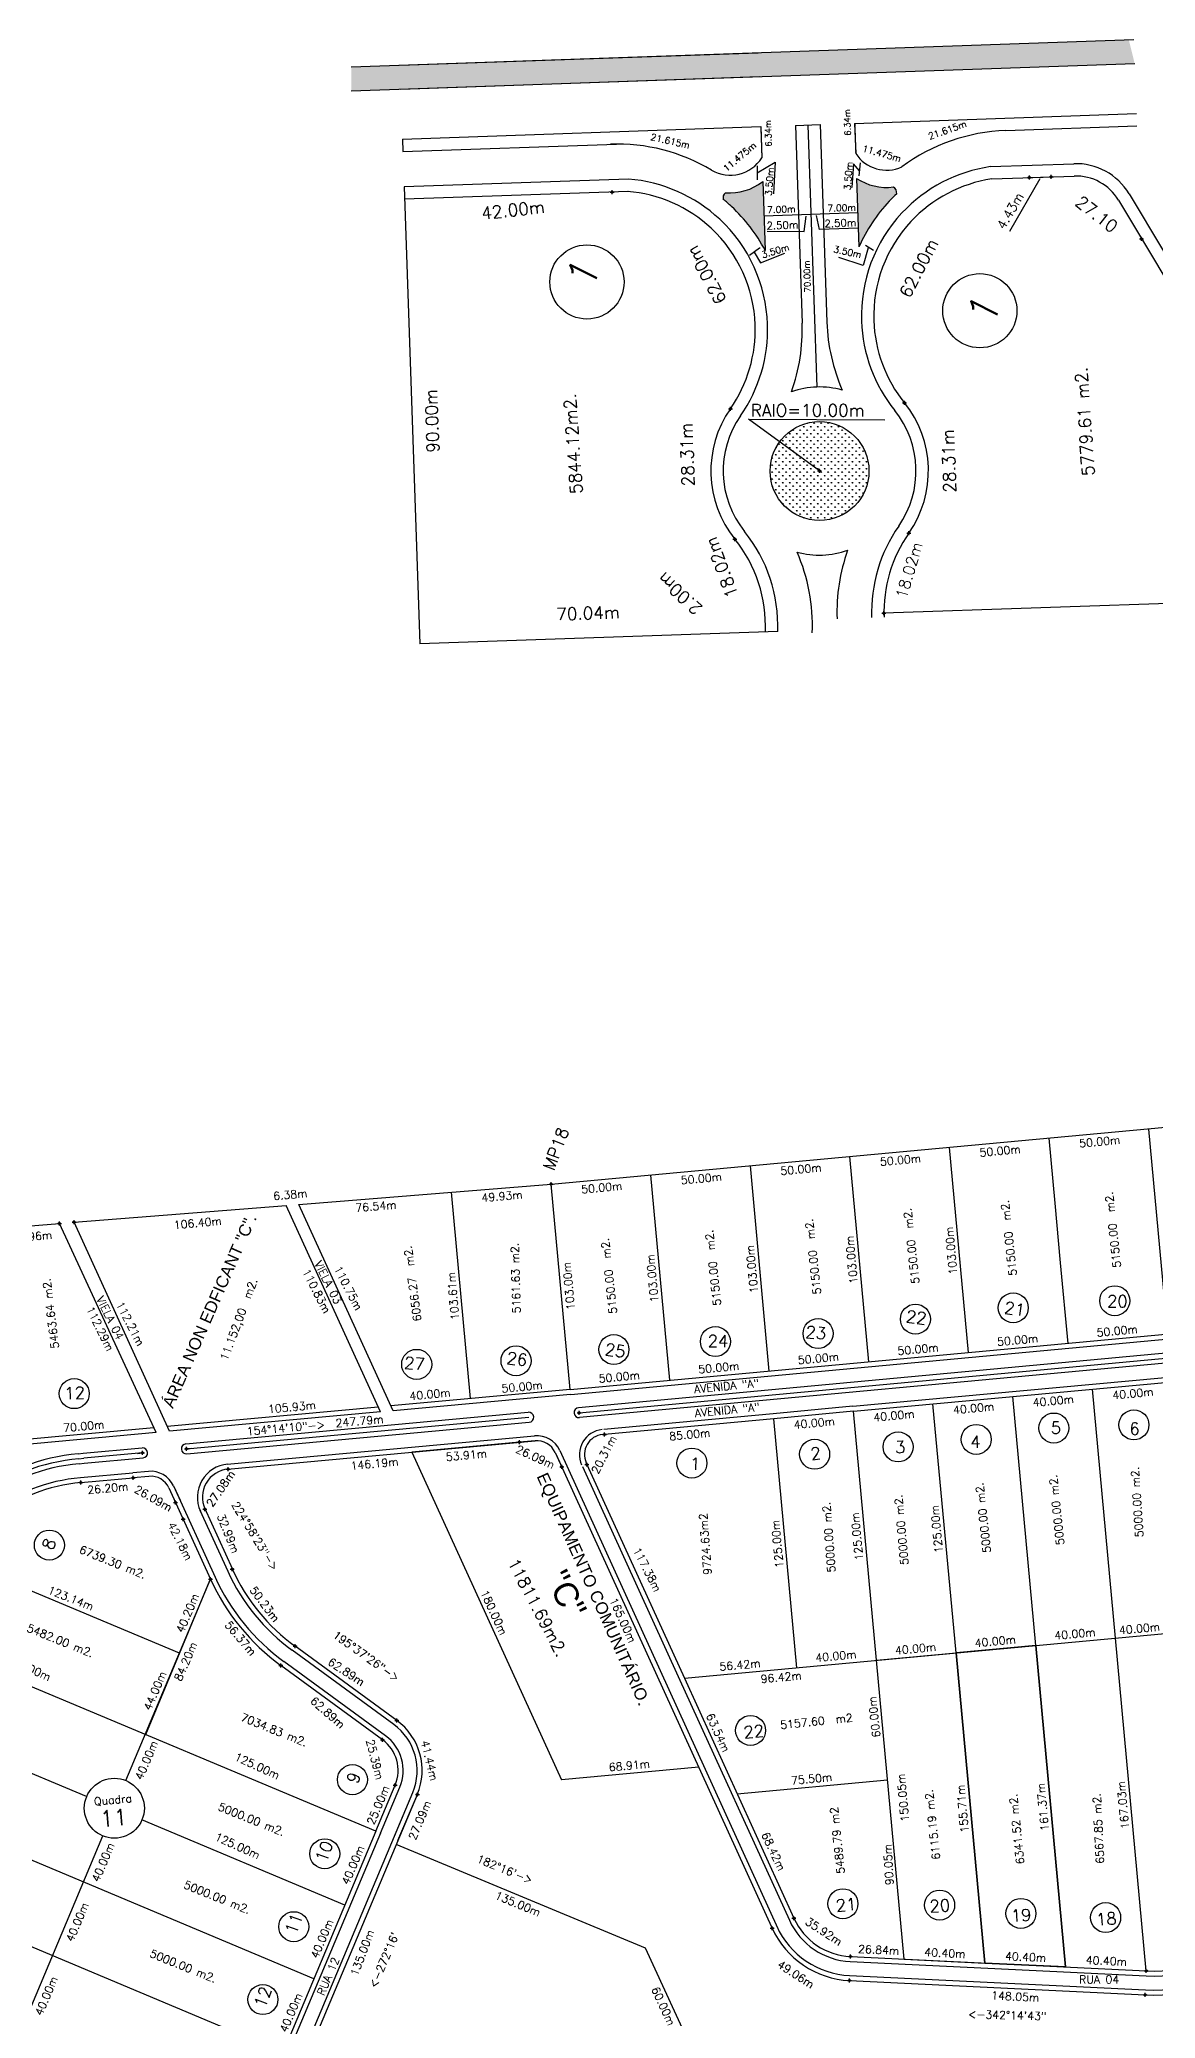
# Model space of a CAD drawing. Extents: x -23785941 to 8798891, y -8418521 to 21897894.
# Drawn here: x -22266 to -21708, y -2314 to -1325 of the extents above; entities that cross this region are included whole.
import ezdxf
from ezdxf.enums import TextEntityAlignment as Align

# ---------------------------------------------------------------- set-up
doc = ezdxf.new("R2010")
doc.units = 0
doc.header["$MEASUREMENT"] = 0
doc.header["$PDMODE"] = 34
doc.header["$PDSIZE"] = 1
doc.linetypes.add('DASHED', pattern=[0.75, 0.5, -0.25])
doc.layers.get('0').update_dxf_attribs({"linetype": 'CONTINUOUS'})
for name, color, linetype in [('CALCADA', 3, 'CONTINUOUS'), ('REG60_100', 2, 'CONTINUOUS'), ('RUA', 1, 'CONTINUOUS'), ('TER_POLI', 5, 'CONTINUOUS'), ('VEGE', 102, 'CONTINUOUS')]:
    doc.layers.add(name, color=color, linetype=linetype)
doc.styles.add('1_5MM', font='romans.shx', dxfattribs={"height": 6})
doc.styles.add('1MM', font='romans.shx', dxfattribs={"height": 4})
doc.styles.add('2MM', font='romans.shx', dxfattribs={"height": 8})
doc.styles.add('3MM', font='romans.shx', dxfattribs={"height": 12})

msp = doc.modelspace()

# ---------------------------------------------------------------- hatches: boundary and pattern name
for color, points in [(252, [(-21718.51, -1336.81), (-21721.46, -1324.91), (-22110.19, -1338.46), (-22110.19, -1350.47)]), (105, [(-21841.18, -1405.6, -0.015579), (-21837.49, -1401.88, 0.294415), (-21839.13, -1398.52, -0.179464), (-21857.54, -1394.21), (-21856.37, -1428.42, -0.082101)]), (105, [(-21904.48, -1395.85, -0.184551), (-21923.09, -1401.38, 0.331734), (-21924.16, -1404.69, -0.016337), (-21920.03, -1408.31, -0.082101), (-21903.31, -1430.03)])]:
    msp.add_hatch(color=color).paths.add_polyline_path(points)
at = {"layer": 'VEGE', "linetype": 'Continuous'}
h = msp.add_hatch(dxfattribs=at)
h.set_pattern_fill('GRASS', color=256, scale=2.471928, style=0)
h.set_pattern_definition([(90, (-35585.8918, 43275.2891), (-1.747916704, 1.747916704), [0.46348641, -3.032347]), (45, (-35585.8918, 43275.2891), (-1.7479167, 1.7479167), [0.46348641, -2.0084411]), (135, (-35585.8918, 43275.2891), (-1.7479167, -1.7479167), [0.46348641, -2.0084411])])
h.paths.add_polyline_path([(-21900.77, -1540.52, 1), (-21851.33, -1540.52, 1)])

# ---------------------------------------------------------------- linework, layer by layer
at = {"color": 252}
for p, q in [((-22110.19, -1338.46), (-21718.93, -1324.82)), ((-22085.82, -1337.61), (-21906.72, -1331.37)), ((-22110.19, -1350.47), (-21718.51, -1336.81))]:
    msp.add_line(p, q, dxfattribs=at)
at = {"color": 5}
for p, q in [((-22085.4, -1349.61), (-21906.3, -1343.36)), ((-21858.49, -1366.71), (-21717.64, -1361.8)), ((-22084.53, -1374.59), (-21905.43, -1368.35))]:
    msp.add_line(p, q, dxfattribs=at)
for p, q in [((-22084.53, -1374.59), (-22084.32, -1380.77)), ((-21888.13, -1367.74), (-21875.78, -1367.31)), ((-21857.54, -1394.21), (-21856.37, -1428.42)), ((-21790, -1394.5), (-21748.71, -1393.05)), ((-21765.89, -1394.44), (-21781.08, -1420.71)), ((-21771.16, -1393.84), (-21760.24, -1393.45)), ((-22083.71, -1398.43), (-22075.86, -1626.95)), ((-21971.71, -1400.76), (-22083.5, -1404.6)), ((-21903.89, -1412.94), (-21856.96, -1411.32)), ((-21726.63, -1405.06), (-21608, -1603.47)), ((-21600.94, -1603.23), (-21843.89, -1611.58)), ((-21896.94, -1620.8), (-22075.86, -1626.95)), ((-21702, -1972.03), (-21711.47, -1869.47)), ((-21801.57, -1981.23), (-21811.05, -1878.67)), ((-21758.26, -1906.5), (-21761.26, -1874.07)), ((-21901.15, -1990.43), (-21910.63, -1887.87)), ((-21851.36, -1985.83), (-21860.84, -1883.27)), ((-22000.73, -1999.63), (-22010.2, -1897.07)), ((-21950.94, -1995.03), (-21960.41, -1892.47)), ((-22095.56, -2010.92), (-22142.69, -1907.62)), ((-22089.26, -2010.28), (-22136.34, -1907.11)), ((-22050.52, -2004.2), (-22060.01, -1901.03)), ((-21755.51, -1936.34), (-21758.26, -1906.5)), ((-22207.76, -2021.19), (-22256.08, -1916.65)), ((-22201.07, -2020.57), (-22248.75, -1916.07)), ((-22000.68, -1999.63), (-21126.41, -1918.5)), ((-21751.79, -1976.63), (-21755.51, -1936.34)), ((-21859.15, -2010.58), (-21500.69, -1977.32)), ((-22000.73, -1999.62), (-22090.36, -2007.87)), ((-21859.39, -2008.09), (-21899.21, -2011.79)), ((-21807.78, -2131.35), (-21819.33, -2006.88)), ((-21767.95, -2127.65), (-21779.5, -2003.18)), ((-21728.12, -2123.96), (-21739.67, -1999.49)), ((-22096.68, -2008.45), (-22202.17, -2018.16)), ((-21899.21, -2011.79), (-21983.84, -2019.65)), ((-21898.98, -2014.28), (-21983.61, -2022.14)), ((-21859.15, -2010.58), (-21898.98, -2014.28)), ((-21887.43, -2138.74), (-21898.98, -2014.27)), ((-21847.6, -2135.05), (-21859.15, -2010.58)), ((-22208.88, -2018.78), (-22278.18, -2025.16)), ((-22172, -2039.48), (-22018.25, -2025.33)), ((-22026.12, -2026.06), (-22079.8, -2031)), ((-21984.51, -2022.22), (-21983.61, -2022.14)), ((-22246.6, -2031.81), (-22244.12, -2031.58)), ((-22246.15, -2036.79), (-22243.66, -2036.56)), ((-22216.96, -2031.59), (-22214.47, -2031.36)), ((-22190.07, -2029.11), (-22192.56, -2029.34)), ((-22079.8, -2031), (-22005.09, -2194.76)), ((-22079.8, -2031), (-22005.09, -2194.76)), ((-22008.23, -2031.14), (-21899.2, -2270.14)), ((-21992.7, -2036.33), (-21992.32, -2037.16)), ((-21992.32, -2037.16), (-21943.6, -2143.95)), ((-22245.28, -2046.23), (-22219.19, -2043.83)), ((-22183.56, -2058.9), (-22169.6, -2089.5)), ((-22196.07, -2131.56), (-22309.62, -2083.89)), ((-22222.79, -2195.17), (-22180.52, -2094.48)), ((-22181.05, -2095.38), (-22212.99, -2172.29)), ((-22097.85, -2220.51), (-22328.37, -2123.74)), ((-21943.6, -2143.95), (-21703.22, -2121.65)), ((-21712.69, -2290.27), (-21728.12, -2123.96)), ((-22087.42, -2165.08), (-22138.21, -2128)), ((-21847.6, -2135.05), (-21807.78, -2131.35)), ((-21833.74, -2284.46), (-21847.6, -2135.05)), ((-21753.04, -2288.33), (-21767.95, -2127.65)), ((-21943.6, -2143.95), (-21888.83, -2264.01)), ((-22242.43, -2203.2), (-22343.85, -2160.63)), ((-21936.47, -2188.45), (-22005.09, -2194.76)), ((-21917.23, -2201.76), (-21842.06, -2194.79)), ((-22128.82, -2294.27), (-22359.33, -2197.51)), ((-22139.9, -2351.66), (-22077.11, -2202.1)), ((-22113.33, -2257.39), (-22214.76, -2214.81)), ((-22328.3, -2446.54), (-22234.4, -2222.84)), ((-22097.86, -2220.5), (-22152.9, -2351.61)), ((-22144.3, -2331.15), (-22374.81, -2234.39)), ((-21963, -2279.04), (-22087.64, -2227.18)), ((-21937.92, -2333.55), (-21963, -2279.04)), ((-21860.55, -2283.17), (-21712.69, -2290.27)), ((-21833.74, -2284.46), (-21793.39, -2286.39)), ((-21861.13, -2295.15), (-21713.26, -2302.26))]:
    msp.add_line(p, q)
at = {"color": 100}
for p, q in [((-21905.43, -1368.35), (-21904.89, -1383.88)), ((-21888.13, -1367.74), (-21884.74, -1466.56)), ((-21875.78, -1367.31), (-21872.39, -1466.13)), ((-21858.49, -1366.71), (-21857.97, -1381.8)), ((-21904.48, -1395.85), (-21903.31, -1430.03)), ((-21454.72, -1958.5), (-21996.49, -2008.77)), ((-21996.26, -2011.26), (-21452.02, -1960.76)), ((-21454.26, -1963.48), (-21996.03, -2013.75)), ((-22192.79, -2026.85), (-22021.66, -2011.09)), ((-22192.56, -2029.34), (-22021.43, -2013.58)), ((-22192.33, -2031.83), (-22021.2, -2016.07)), ((-22244.12, -2031.58), (-22214.7, -2028.87)), ((-22214.47, -2031.36), (-22243.89, -2034.07)), ((-22243.66, -2036.56), (-22214.24, -2033.85))]:
    msp.add_line(p, q, dxfattribs=at)
at = {"linetype": 'DASHED'}
for p, q in [((-21905.43, -1368.35), (-21904.89, -1383.88)), ((-21858.49, -1366.71), (-21857.97, -1381.8))]:
    msp.add_line(p, q, dxfattribs=at)
at = {"linetype": 'Continuous'}
for p, q in [((-21907.27, -1391.39), (-21898.15, -1386.1)), ((-21907.27, -1387.86), (-21907.27, -1394.92)), ((-21898.15, -1386.1), (-21899.03, -1401.97)), ((-21859.03, -1386.98), (-21859.91, -1398.74)), ((-21856.09, -1390.51), (-21859.03, -1386.98)), ((-21855.8, -1386.39), (-21856.38, -1392.86)), ((-21883.76, -1420.74), (-21882.72, -1413.04)), ((-21876.15, -1419.8), (-21877.61, -1412.83)), ((-21902.31, -1420.64), (-21883.76, -1420.74)), ((-21856.78, -1419.08), (-21876.15, -1419.8)), ((-21911.09, -1432.53), (-21906.09, -1429.01)), ((-21908.74, -1431.07), (-21905.5, -1436.36)), ((-21906.09, -1429.01), (-21905.8, -1429.01)), ((-21905.5, -1436.36), (-21893.44, -1431.65)), ((-21854.32, -1437.82), (-21866.38, -1433.71)), ((-21851.68, -1429.01), (-21854.32, -1437.82)), ((-21853.15, -1427.54), (-21849.03, -1430.18)), ((-21876.01, -1540.46), (-21911.64, -1514.6)), ((-21911.64, -1514.6), (-21843.35, -1514.99))]:
    msp.add_line(p, q, dxfattribs=at)
at = {"color": 0}
for p, q in [((-22018.25, -2025.33), (-22026.12, -2026.06)), ((-22008.23, -2031.14), (-22004.95, -2038.33)), ((-22211.32, -2043.1), (-22219.19, -2043.83)), ((-22201.31, -2048.91), (-22198.03, -2056.1)), ((-22199.03, -2047.87), (-22195.75, -2055.06)), ((-22087.42, -2165.08), (-22138.21, -2128)), ((-22094.5, -2174.77), (-22145.29, -2137.7)), ((-22097.86, -2220.5), (-22088.18, -2197.45)), ((-22089.1, -2224.18), (-22079.42, -2201.13)), ((-22086.8, -2225.15), (-22077.11, -2202.1))]:
    msp.add_line(p, q, dxfattribs=at)
at = {"color": 3}
msp.add_line((-22246.38, -2034.3), (-22243.89, -2034.07), dxfattribs=at)
at = {"color": 1}
for p, q in [((-21807.78, -2131.35), (-21767.95, -2127.65)), ((-21793.39, -2286.39), (-21807.78, -2131.35)), ((-21793.39, -2286.39), (-21807.78, -2131.35)), ((-21767.95, -2127.65), (-21753.04, -2288.33)), ((-21753.04, -2288.33), (-21793.39, -2286.39))]:
    msp.add_line(p, q, dxfattribs=at)
msp.add_lwpolyline([(-21767.95, -2127.65), (-21807.78, -2131.35), (-21793.39, -2286.39), (-21753.04, -2288.33)], close=True)
for centre, radius in [((-21992.33, -1445.99), 18.54), ((-21795.9, -1460.38), 18.54), ((-21728.47, -1955.29), 7.5), ((-21828.13, -1964.49), 7.5), ((-21779.22, -1958.85), 7.5), ((-21928.12, -1975.71), 7.5), ((-21876.8, -1971.7), 7.5), ((-22027.79, -1985.34), 7.5), ((-21978.87, -1979.7), 7.5), ((-22077.44, -1987.1), 7.5), ((-22248.66, -2001.75), 7.5), ((-21797.73, -2024.61), 7.5), ((-21758.92, -2018.93), 7.5), ((-21718.89, -2017.37), 7.5), ((-21878.49, -2032.05), 7.5), ((-21836.76, -2028.38), 7.5), ((-21939.84, -2036.44), 7.5), ((-22261.08, -2077.46), 7.5), ((-21910.53, -2170.13), 7.5), ((-22109.54, -2194.73), 7.5), ((-22123.4, -2231.78), 7.5), ((-21864.37, -2256.77), 7.5), ((-21816, -2257.41), 7.5), ((-21775.36, -2261.59), 7.5), ((-22138.87, -2268.23), 7.5), ((-21733.02, -2263.66), 7.5), ((-22154.33, -2304.68), 7.5)]:
    msp.add_circle(centre, radius)
at = {"color": 5}
msp.add_circle((-22228.59, -2209.01), 15, dxfattribs=at)
for centre, radius, start, end in [((-21842.52, -1371.54), 27.19, 236.47264, 277.16955), ((-21779.74, -1462.95), 69.21, 98.52125, 136.9685), ((-21747.84, -1417.75), 24.72, 30.87544, 92.01624), ((-21977.42, -1469.74), 69.21, 46.94178, 85.55627), ((-21921.4, -1403.76), 2.91, 125.34922, 198.75899), ((-21977.38, -1469.74), 84.05, 46.9685, 50.71225), ((-21921.02, -1374.27), 27.19, 265.64823, 307.47351), ((-21779.74, -1462.95), 84.05, 133.39825, 136.9685), ((-21840.91, -1401.48), 3.45, 353.26167, 58.88252), ((-21977.38, -1469.74), 84.05, 28.19438, 46.9685), ((-21977.38, -1469.74), 69.21, 1.9685, 46.9685), ((-21779.74, -1462.95), 69.21, 136.9685, 181.9685), ((-21977.38, -1469.74), 69.21, 325.0986, 1.9685), ((-21779.74, -1462.95), 69.21, 181.9685, 218.8384), ((-21876.01, -1540.46), 54.38, 145.0986, 218.8384), ((-21972.29, -1617.97), 69.21, 357.48383, 38.8384), ((-22080.39, -2048.8), 110.07, 204.52324, 233.87147), ((-22080.39, -2048.8), 98.07, 204.52324, 233.87147), ((-22105.68, -2190.1), 30.97, 337.20728, 53.87091), ((-22105.68, -2190.1), 18.97, 337.20728, 53.87091), ((-21858.98, -2250.39), 32.81, 204.5223, 267.25008)]:
    msp.add_arc(centre, radius, start, end)
at = {"color": 105}
msp.add_arc((-21779.74, -1462.95), 84.05, 136.9685, 155.74261, dxfattribs=at)
at = {"linetype": 'ByBlock'}
for centre, radius, start, end in [((-21876.01, -1540.46), 54.38, 325.0986, 38.8384), ((-21774.65, -1611.18), 69.21, 145.0986, 181.9685)]:
    msp.add_arc(centre, radius, start, end, dxfattribs=at)
at = {"color": 100}
for centre, radius, start, end in [((-22021.43, -2013.58), 2.5, 275.26248, 95.26248), ((-21996.26, -2011.26), 2.5, 95.30162, 275.30162), ((-22237.24, -2133.8), 102.42, 95.24852, 157.22869), ((-22237.24, -2133.8), 99.92, 95.24852, 157.22869), ((-22237.24, -2133.8), 97.42, 95.24852, 157.22869)]:
    msp.add_arc(centre, radius, start, end, dxfattribs=at)
at = {"color": 3}
for centre, start, end in [((-22192.56, -2029.34), 95.26105, 275.26105), ((-22214.47, -2031.36), 275.26248, 95.26248)]:
    msp.add_arc(centre, 2.5, start, end, dxfattribs=at)
at = {"color": 0}
for centre, radius, start, end in [((-22017.33, -2035.29), 10, 24.5223, 95.25925), ((-21983.6, -2032.18), 10, 95.25925, 204.5223), ((-22237.24, -2133.8), 87.92, 95.24852, 157.22869), ((-22210.4, -2053.06), 10, 24.5223, 95.25925), ((-22170.39, -2053.59), 14.2, 95.25925, 204.5223), ((-21858.98, -2250.39), 44.81, 204.5223, 267.25008), ((-21707.42, -2180.64), 109.76, 267.25008, 300.01869), ((-21707.42, -2180.64), 121.76, 267.25008, 300.01869)]:
    msp.add_arc(centre, radius, start, end, dxfattribs=at)
for p in [(-21771.16, -1393.84), (-21760.24, -1393.45), (-21979.74, -1401.04), (-21715.08, -1424.39), (-21920.61, -1509.34), (-21833.65, -1506.35), (-21876.01, -1540.46), (-21831.41, -1571.58), (-21918.37, -1574.56), (-21843.86, -1611.58), (-22010.2, -1897.07), (-22256.08, -1916.65), (-22248.75, -1916.07), (-21996.26, -2011.26), (-21983.61, -2022.14), (-22004.95, -2038.33), (-21992.32, -2037.16), (-22245.28, -2046.23), (-22219.19, -2043.83), (-22171.69, -2039.46), (-22198.03, -2056.1), (-22194.22, -2064.47), (-22183.31, -2059.49), (-22180.52, -2094.48), (-22169.61, -2089.5), (-22145.29, -2137.7), (-22138.21, -2128), (-22094.5, -2174.77), (-22088.18, -2197.45), (-21888.83, -2264.01), (-21899.75, -2268.99), (-21860.55, -2283.17), (-21861.13, -2295.15), (-21712.69, -2290.27), (-21713.26, -2302.26)]:
    msp.add_point(p)
for p in [(-22026.12, -2026.06), (-22087.42, -2165.08), (-22077.11, -2202.1)]:
    msp.add_point(p, dxfattribs=at)
at = {"color": 100}
for p in [(-22214.47, -2031.36), (-22192.56, -2029.34)]:
    msp.add_point(p, dxfattribs=at)
at = {"layer": 'CALCADA'}
for p, q in [((-21881.96, -1367.53), (-21877.46, -1498.52)), ((-21782.93, -1370.26), (-21717.43, -1367.97)), ((-22084.32, -1380.77), (-21977.58, -1377.04)), ((-21971.57, -1394.57), (-22083.71, -1398.43)), ((-21790.56, -1388.34), (-21748.93, -1386.87)), ((-21721.32, -1401.89), (-21600.94, -1603.23)), ((-22000.45, -2002.11), (-21126.06, -1920.98)), ((-21859.39, -2008.09), (-21500.92, -1974.83)), ((-22000.5, -2002.11), (-22089.26, -2010.28)), ((-22095.58, -2010.86), (-22201.07, -2020.57)), ((-22207.76, -2021.19), (-22277.95, -2027.65)), ((-22172.22, -2036.99), (-22018.48, -2022.84)), ((-22005.96, -2030.1), (-21896.93, -2269.11)), ((-22245.51, -2043.74), (-22219.42, -2041.34)), ((-22211.55, -2040.61), (-22219.42, -2041.34)), ((-21994.59, -2038.2), (-21945.87, -2144.99)), ((-22201.31, -2048.91), (-22180.52, -2094.48)), ((-22199.03, -2047.87), (-22178.25, -2093.44)), ((-22185.83, -2059.94), (-22171.88, -2090.53)), ((-22093.02, -2172.76), (-22143.81, -2135.68)), ((-22088.89, -2167.1), (-22139.69, -2130.02)), ((-21945.87, -2144.99), (-21891.1, -2265.05)), ((-22142.2, -2350.69), (-22079.42, -2201.13)), ((-22095.56, -2221.47), (-22085.87, -2198.42)), ((-22095.56, -2221.47), (-22150.59, -2352.58)), ((-21861.01, -2292.66), (-21713.14, -2299.76)), ((-21860.67, -2285.66), (-21712.81, -2292.77))]:
    msp.add_line(p, q, dxfattribs=at)
msp.add_circle((-21876.05, -1540.52), 24.72, dxfattribs=at)
for centre, radius, start, end in [((-21779.74, -1462.95), 92.7, 91.9685, 126.50119), ((-21977.42, -1469.74), 92.7, 59.29019, 91.98478), ((-21920.63, -1374.07), 18.54, 239.44841, 328.06873), ((-21842.52, -1371.54), 18.54, 213.58112, 294.34389), ((-21977.42, -1469.74), 75.39, 46.94178, 85.55627), ((-21779.74, -1462.95), 75.39, 98.24868, 136.9685), ((-21747.84, -1417.75), 30.9, 30.87544, 92.01624), ((-21977.38, -1469.74), 75.39, 1.9685, 46.9685), ((-21779.74, -1462.95), 75.39, 136.9685, 181.9685), ((-21977.38, -1469.74), 75.39, 325.0986, 1.9685), ((-21977.38, -1469.74), 92.7, 340.3579, 1.9685), ((-21779.74, -1462.95), 92.7, 181.9685, 203.5988), ((-21779.74, -1462.95), 75.39, 181.9685, 218.8384), ((-21876.05, -1540.52), 42.02, 74.30865, 109.4947), ((-21876.01, -1540.46), 48.2, 145.0986, 218.8384), ((-21876.01, -1540.46), 48.2, 325.0986, 38.8384), ((-21972.29, -1617.97), 75.39, 357.85209, 38.8384), ((-21774.65, -1611.18), 75.39, 145.0986, 181.9685), ((-21876.05, -1540.52), 42.02, 254.51242, 289.55802), ((-21972.29, -1617.97), 92.7, 357.85209, 23.49663), ((-21774.65, -1611.18), 92.7, 160.42078, 181.9685), ((-22017.33, -2035.29), 12.5, 24.5223, 95.25925), ((-21983.6, -2032.18), 12.5, 95.25925, 204.5223), ((-22170.39, -2053.59), 16.7, 95.25925, 204.5223), ((-22237.24, -2133.8), 90.42, 95.24852, 157.22869), ((-22210.4, -2053.06), 12.5, 24.5223, 95.25925), ((-22080.39, -2048.8), 107.57, 204.52324, 233.87147), ((-22080.39, -2048.8), 100.57, 204.52324, 233.87147), ((-22105.68, -2190.1), 21.47, 337.20728, 53.87091), ((-22105.68, -2190.1), 28.47, 337.20728, 53.87091), ((-21858.98, -2250.39), 35.31, 204.5223, 267.25008), ((-21858.98, -2250.39), 42.31, 204.5223, 267.25008), ((-21707.42, -2180.64), 119.26, 267.25008, 300.01869), ((-21707.42, -2180.64), 112.26, 267.25008, 300.01869)]:
    msp.add_arc(centre, radius, start, end, dxfattribs=at)
at = {"layer": 'TER_POLI'}
for p, q in [((-22010.2, -1897.07), (-21171.68, -1819.26)), ((-22136.34, -1907.11), (-22010.2, -1897.07)), ((-22248.75, -1916.07), (-22142.69, -1907.62)), ((-23758.9, -2036.37), (-22256.08, -1916.65))]:
    msp.add_line(p, q, dxfattribs=at)

# ---------------------------------------------------------------- texts
at = {"style": '1MM'}
for s, height, rotation, p in [('6.34m', 3.09, 91.96842, (-21862.16, -1366.28)), ('21.615m', 3.317, 347.25937, (-21950.65, -1375.55)), ('6.34m', 3.09, 91.96842, (-21901.72, -1371.74)), ('21.615m', 3.317, 19.28398, (-21812.16, -1370.01)), ('11.475m', 3.317, 40.29231, (-21916, -1383.41)), ('11.475m', 3.317, 343.96259, (-21844.9, -1381.78)), ('3.50m', 3.317, 85.7737, (-21901.07, -1395.85)), ('3.50m', 3.317, 85.7737, (-21861.66, -1393.02)), ('4.43m', 4.635, 59.76274, (-21780.72, -1410.43)), ('27.10', 6.18, 321.7802, (-21737.48, -1412.08)), ('42.00m', 6.18, 6.05751, (-22029.32, -1409.99)), ('7.00m', 3.317, 1.98175, (-21895.17, -1409.7)), ('2.50m', 3.708, 1.98175, (-21865.61, -1416.55)), ('7.00m', 3.317, 1.98175, (-21864.98, -1408.94)), ('2.50m', 3.708, 1.98175, (-21894.59, -1417.61)), ('62.00m', 6.18, 118.52516, (-21932.56, -1442.45)), ('3.50m', 3.317, 16.98533, (-21898.15, -1430.48)), ('3.50m', 3.317, 347.76104, (-21862.05, -1430.98)), ('62.00m', 6.18, 62.79738, (-21826.46, -1438.98)), ('70.00m', 3.09, 91.97203, (-21882.3, -1443.26)), ('90.00m', 6.18, 91.9685, (-22069.8, -1515.44)), ('28.31m', 6.18, 91.9685, (-21942.22, -1532.28)), ('28.31m', 6.18, 91.9685, (-21811.42, -1535.45)), ('18.02m', 6.18, 110.4035, (-21925.05, -1588.66)), ('18.02m', 5.635, 73.5335, (-21831.28, -1590.14)), ('2.00m', 6.18, 136.95546, (-21945.96, -1601.79)), ('70.04m', 6.18, 1.9685, (-21991.8, -1611.56))]:
    msp.add_text(s, height=height, rotation=rotation, dxfattribs=at).set_placement(p, align=Align.MIDDLE)
for s, height, p in [('5779.61 m2.', 6.1798, (-21738.54, -1515.44)), ('5844.12m2.', 6.18, (-21994.36, -1526.53))]:
    msp.add_text(s, height=height, rotation=93.93594, dxfattribs=at).set_placement(p, align=Align.BOTTOM_CENTER)
at = {"color": 1, "style": '1MM'}
for s, rotation, p in [('154%%d14\'10"->  247.79m', 5.25925, (-22128.23, -2017.52)), ('<-342°14\'43"', 358.43936, (-21782.17, -2312.47))]:
    msp.add_text(s, height=4, rotation=rotation, dxfattribs=at).set_placement(p, align=Align.MIDDLE)
at = {"attachment_point": 1}
for s, insert, char_height, width, rotation, style in [('1', (-22003.79, -1443.75), 14.83, 0.6798, 63.56023, '1_5MM'), ('1', (-21803.4, -1461.89), 14.83, 0.6798, 63.56023, '1_5MM'), ('VIELA 03', (-22125.12, -1934.8), 4, 603.212, 296.5427, '1MM'), ('VIELA 04', (-22234.11, -1952.59), 4, 603.212, 296.5427, '1MM'), ('21', (-21783.15, -1955.61), 6, 4.064, 351.57889, '1_5MM'), ('20', (-21732.26, -1952.48), 6, 2.438, 359.31035, '1_5MM'), ('23', (-21882.7, -1967.75), 6, 4.876, 354.50012, '1_5MM'), ('22', (-21832.32, -1959.91), 6, 3.251, 352.42154, '1_5MM'), ('25', (-21982.8, -1976.46), 6, 4.064, 351.57889, '1_5MM'), ('24', (-21931.92, -1972.34), 6, 2.438, 359.31035, '1_5MM'), ('27', (-22083.34, -1983.15), 6, 4.876, 354.50012, '1_5MM'), ('26', (-22031.97, -1980.76), 6, 3.251, 352.42154, '1_5MM'), ('12', (-22253.67, -1998.52), 6, 3.251, 1.76162, '1_5MM'), ('5', (-21760.45, -2015.77), 6, 8.212, 0.07022, '1_5MM'), ('6', (-21721.22, -2016.35), 6, 3.942, 1.67589, '1_5MM'), ('3', (-21838.46, -2025.57), 6, 7.465, 2.85322, '1_5MM'), ('4', (-21800.83, -2022.91), 6, 5.226, 1.97758, '1_5MM'), ('1', (-21940.72, -2033.71), 6, 1.625, 358.54579, '1_5MM'), ('2', (-21880.89, -2028.92), 6, 11.198, 6.58516, '1_5MM'), ('8', (-22264.98, -2078.29), 6, 2.438, 69.49536, '1_5MM'), ('9', (-22112.73, -2195.1), 6, 4.064, 69.49536, '1_5MM'), ('10', (-22128.3, -2234.4), 6, 7.314, 69.49536, '1_5MM'), ('11', (-22143.48, -2270.37), 6, 4.064, 69.49536, '1_5MM'), ('19', (-21780.55, -2259.68), 6, 16, 2.16982, '1_5MM'), ('18', (-21738.04, -2261.72), 6, 4.064, 4.04159, '1_5MM'), ('12', (-22158.95, -2307.1), 6, 4.876, 69.49536, '1_5MM')]:
    msp.add_mtext(s, dxfattribs=dict(at, insert=insert, char_height=char_height, width=width, rotation=rotation, style=style))
at = {"linetype": 'Continuous', "insert": (-21910.45, -1507.06), "char_height": 6.1798, "width": 32.1622, "attachment_point": 1, "style": '1MM'}
msp.add_mtext('RAIO=10.00m', dxfattribs=at)
at = {"color": 1, "attachment_point": 1}
for s, insert, char_height, width, rotation, style in [('MP18', (-22014.5, -1888.57), 6, 94.398, 69.49536, '1_5MM'), ('11', (-22236.05, -2210.43), 8, 20.682, 5.03393, '2MM')]:
    msp.add_mtext(s, dxfattribs=dict(at, insert=insert, char_height=char_height, width=width, rotation=rotation, style=style))
at = {"char_height": 6, "attachment_point": 1, "style": '1_5MM'}
for s, insert, rotation in [('22', (-21914.36, -2168.11), 5.38052), ('21', (-21868.21, -2254.75), 5.38052), ('20', (-21821.22, -2254.97), 2.67454)]:
    msp.add_mtext(s, dxfattribs=dict(at, insert=insert, rotation=rotation))
at = {"color": 1, "insert": (-22238.92, -2203.65), "char_height": 4, "attachment_point": 1, "rotation": 5.03393, "style": '1MM'}
msp.add_mtext('Quadra', dxfattribs=at)
at = {"layer": 'REG60_100', "style": '1MM'}
for s, rotation, p in [('50.00m', 5.27841, (-21785.79, -1880.35)), ('50.00m', 5.27841, (-21736, -1875.75)), ('50.00m', 5.27841, (-21885.37, -1889.55)), ('50.00m', 5.27841, (-21835.58, -1884.95)), ('50.00m', 5.27841, (-21984.94, -1898.75)), ('50.00m', 5.27841, (-21935.15, -1894.15)), ('6.38m', 5.27841, (-22140.64, -1902.25)), ('76.54m', 4.57869, (-22097.85, -1908.08)), ('49.93m', 4.5548, (-22034.79, -1903.04)), ('106.40m', 5.27619, (-22186.89, -1916.39)), ('103.00m', 95.27841, (-21810.29, -1930.31)), ('32.96m', 4.5548, (-22269.94, -1923.18)), ('103.00m', 95.27841, (-21909.87, -1939.51)), ('103.00m', 95.27841, (-21860.09, -1934.88)), ('110.75m', 297.25748, (-22111.62, -1948.99)), ('103.00m', 95.27841, (-22001.48, -1947.98)), ('103.00m', 95.27841, (-21959.66, -1944.1)), ('110.83m', 297.25748, (-22127.48, -1950.48)), ('103.61m', 95.25925, (-22059.25, -1952.98)), ('112.21m', 297.25748, (-22220.63, -1966.81)), ('112.29m', 295.9094, (-22235.67, -1969.31)), ('50.00m', 5.27841, (-21727.26, -1970.35)), ('50.00m', 5.20675, (-21826.83, -1979.52)), ('50.00m', 5.27841, (-21777.04, -1974.95)), ('50.00m', 5.30202, (-21926.41, -1988.72)), ('50.00m', 5.30202, (-21876.63, -1984.1)), ('50.00m', 5.29063, (-22024.76, -1998.29)), ('50.00m', 5.29063, (-21976.2, -1993.33)), ('105.93m', 5.27619, (-22139.82, -2008.46)), ('40.00m', 5.25925, (-22070.8, -2002.05)), ('40.00m', 5.3023, (-21799.04, -2009.02)), ('40.00m', 5.29925, (-21759.22, -2005.32)), ('40.00m', 5.30063, (-21719.39, -2001.63)), ('70.00m', 5.25091, (-22243.89, -2017.99)), ('40.00m', 5.30147, (-21878.7, -2016.41)), ('40.00m', 5.30758, (-21838.87, -2012.71)), ('26.09m', 335.4841, (-22018.1, -2033.42)), ('20.31m', 62.42056, (-21983.82, -2032.24)), ('85.00m', 5.30897, (-21940.93, -2022.19)), ('146.19m', 5.25925, (-22098.54, -2036.74)), ('26.20m', 5.25925, (-22231.87, -2049.01)), ('27.08m', 55.48551, (-22175.44, -2049.22)), ('26.09m', 330.36326, (-22209.04, -2054.08)), ('42.18m', 296.56952, (-22195.64, -2075.52)), ('32.99m', 292.13297, (-22171.63, -2071.66)), ('125.00m', 95.30147, (-21897.19, -2076.88)), ('125.00m', 95.30147, (-21857.36, -2073.18)), ('125.00m', 95.30147, (-21817.53, -2069.48)), ('117.38m', 297.0414, (-21962.17, -2089.72)), ('123.14m', 338.37547, (-22250.3, -2104.02)), ('40.20m', 67.24536, (-22191.98, -2111.47)), ('50.23m', 307.06308, (-22153.4, -2106.98)), ('56.37m', 310.38046, (-22165.48, -2124.07)), ('40.00m', 5.30147, (-21716.1, -2119.13)), ('84.20m', 66.81861, (-22192.93, -2135.62)), ('40.00m', 5.30147, (-21828.06, -2129.22)), ('40.00m', 5.30147, (-21788.23, -2125.52)), ('40.00m', 5.30147, (-21748.4, -2121.82)), ('125.00m', 335.46474, (-22271.54, -2138.75)), ('62.89m', 326.38788, (-22112.56, -2140.84)), ('56.42m', 5.30147, (-21915.88, -2137.36)), ('40.00m', 5.30147, (-21867.89, -2132.91)), ('44.00m', 67.21536, (-22208.28, -2150.29)), ('96.42m', 5.30139, (-21895.24, -2143.48)), ('62.89m', 318.67395, (-22121.92, -2161.19)), ('60.00m', 96.24138, (-21848.73, -2163.4)), ('63.54m', 294.52222, (-21926.77, -2171.2)), ('40.00m', 67.2298, (-22212.51, -2184.98)), ('25.39m', 284.30619, (-22098.27, -2184.64)), ('41.44m', 283.51175, (-22070.98, -2185.2)), ('125.00m', 335.46474, (-22157.18, -2187.89)), ('75.50m', 5.30139, (-21880.01, -2194.29)), ('150.05m', 95.30147, (-21834.41, -2203.7)), ('167.03m', 95.30147, (-21724.38, -2207.48)), ('25.00m', 67.23536, (-22096.7, -2207.43)), ('155.71m', 95.30147, (-21804.57, -2209.24)), ('161.37m', 95.30147, (-21764.48, -2208.36)), ('125.00m', 335.46474, (-22167.02, -2227.81)), ('68.42m', 295.01444, (-21899.06, -2230.61)), ('40.00m', 67.2298, (-22234.19, -2235.98)), ('40.00m', 67.22341, (-22109.28, -2237.4)), ('90.05m', 93.16304, (-21841.61, -2237.21)), ('40.00m', 67.2298, (-22247.12, -2265.91)), ('40.00m', 67.22925, (-22124.77, -2274.28)), ('35.92m', 326.96965, (-21873.89, -2270.65)), ('26.84m', 357.25008, (-21846.48, -2279.82)), ('40.40m', 357.25008, (-21813.37, -2281.43)), ('40.40m', 357.25008, (-21773.02, -2283.37)), ('40.40m', 357.25008, (-21732.67, -2285.31)), ('40.00m', 67.2298, (-22262.6, -2302.8)), ('49.06m', 326.96965, (-21887.88, -2292.07)), ('40.00m', 67.22925, (-22140.25, -2311.16)), ('148.05m', 357.25008, (-21778.19, -2303.14))]:
    msp.add_text(s, height=4, rotation=rotation, dxfattribs=at).set_placement(p, align=Align.MIDDLE)
for s, rotation, p in [('5150.00  m2.', 96.26152, (-21778.27, -1923.58)), ('5150.00  m2.', 96.26152, (-21726.22, -1919.49)), ('5150.00  m2.', 96.26152, (-21876.14, -1932.9)), ('5150.00  m2.', 96.26152, (-21826.96, -1927.63)), (' 6056.27  m2.', 97.47931, (-22076.18, -1947.71)), ('5161.63 m2.', 91.62522, (-22024.8, -1943.89)), ('5150.00  m2.', 96.26152, (-21978.14, -1942.6)), ('5150.00  m2.', 96.26152, (-21926.09, -1938.5)), (' 5463.64 m2.', 97.04288, (-22257.03, -1962.65)), ('5000.00 m2.', 96.3152, (-21791.1, -2063.45)), ('5000.00 m2.', 96.0428, (-21754.35, -2059.56)), ('5000.00 m2.', 93.79222, (-21714.13, -2055.75)), ('5000.00 m2.', 94.33747, (-21868.2, -2073.3)), ('5000.00 m2.', 95.22106, (-21831.97, -2069.54)), ('9724.63m2', 94.33747, (-21929.95, -2076.69)), ('6739.30 m2.', 338.0476, (-22230.57, -2088.89)), ('5482.00 m2.', 338.0476, (-22256.78, -2128.17)), ('7034.83 m2.', 338.0476, (-22149.9, -2172.76)), ('5157.60  m2', 6.08004, (-21877.25, -2168.73)), ('6115.19 m2.', 96.08004, (-21816.42, -2216.85)), ('6341.52 m2.', 95.96569, (-21774.32, -2219.12)), ('6567.85 m2.', 92.94199, (-21733.47, -2218.99)), ('5000.00 m2.', 338.0476, (-22161.2, -2217.51)), ('5489.79 m2', 96.08004, (-21863.97, -2224.77)), ('5000.00 m2.', 338.0476, (-22178.34, -2256.47)), ('5000.00 m2.', 338.0476, (-22195.32, -2290.85))]:
    msp.add_text(s, height=4, rotation=rotation, dxfattribs=at).set_placement(p, align=Align.BOTTOM_CENTER)
at = {"layer": 'RUA', "style": '1MM'}
for s, rotation, p in [('53.91m', 5.25917, (-22052.59, -2032.51)), ('224%%d58\'23"->', 301.52333, (-22158.26, -2072.89)), ('180.00m', 294.52222, (-22038.8, -2111.22)), ('165.00m', 294.52222, (-21974.35, -2115.04)), ('195%%d37\'26"->', 324.60306, (-22102.67, -2132.98)), ('68.91m', 5.25917, (-21971.14, -2187.62)), ('27.09m', 67.22778, (-22075.92, -2214.97)), ("182%%d16'->", 337.71583, (-22033.42, -2239.57)), ('135.00m', 337.4125, (-22026.86, -2256.8)), ('135.00m', 69.68428, (-22104.67, -2281.28)), ("<-272%%d16'", 66.97306, (-22093.75, -2284.93)), ('60.00m', 294.70611, (-21954.1, -2307.96))]:
    msp.add_text(s, height=4, rotation=rotation, dxfattribs=at).set_placement(p, align=Align.MIDDLE)
at = {"layer": 'RUA', "char_height": 4, "attachment_point": 1, "style": '1_5MM'}
for s, insert, width, rotation in [('\\Fromant.shx;AVENIDA "A"', (-21938.97, -1997.57), 1478.691, 5.5957), ('\\Fromant.shx;AVENIDA "A"', (-21938.61, -2009.51), 1478.691, 5.5957), ('RUA 12', (-22127.46, -2301.5), 808.839, 67.03444)]:
    msp.add_mtext(s, dxfattribs=dict(at, insert=insert, width=width, rotation=rotation))
at = {"layer": 'RUA', "insert": (-21746.29, -2292.59), "char_height": 4, "width": 808.839, "attachment_point": 1, "style": '1_5MM'}
msp.add_mtext('RUA 04', dxfattribs=at)
at = {"layer": 'VEGE'}
for s, height, rotation, style, p in [('11.152,00  m2.', 4, 69.49536, '1MM', (-22163.41, -1965.74)), ('11811.69m2.', 6, 297.65023, '1_5MM', (-22021.27, -2110.88))]:
    msp.add_text(s, height=height, rotation=rotation, dxfattribs=dict(at, style=style)).set_placement(p, align=Align.BOTTOM_CENTER)
at = {"layer": 'VEGE', "attachment_point": 1}
for s, insert, char_height, width, rotation, style in [('\\fArial|b0|i0|c0|p34;ÁREA NON EDFICANT "C".', (-22204.81, -2007.12), 6, 262.446, 66.28556, '1_5MM'), ('\\fArial|b0|i0|c0|p34;EQUIPAMENTO COMUNITÁRIO\\Fromant.shx;.', (-22012.13, -2040.56), 6, 664.18, 294.11833, '1_5MM'), ('\\fArial|b0|i0|c0|p34;"C"', (-22002.75, -2088.54), 12, 85.392, 296.71167, '3MM')]:
    msp.add_mtext(s, dxfattribs=dict(at, insert=insert, char_height=char_height, width=width, rotation=rotation, style=style))

doc.saveas('drawing.dxf')
